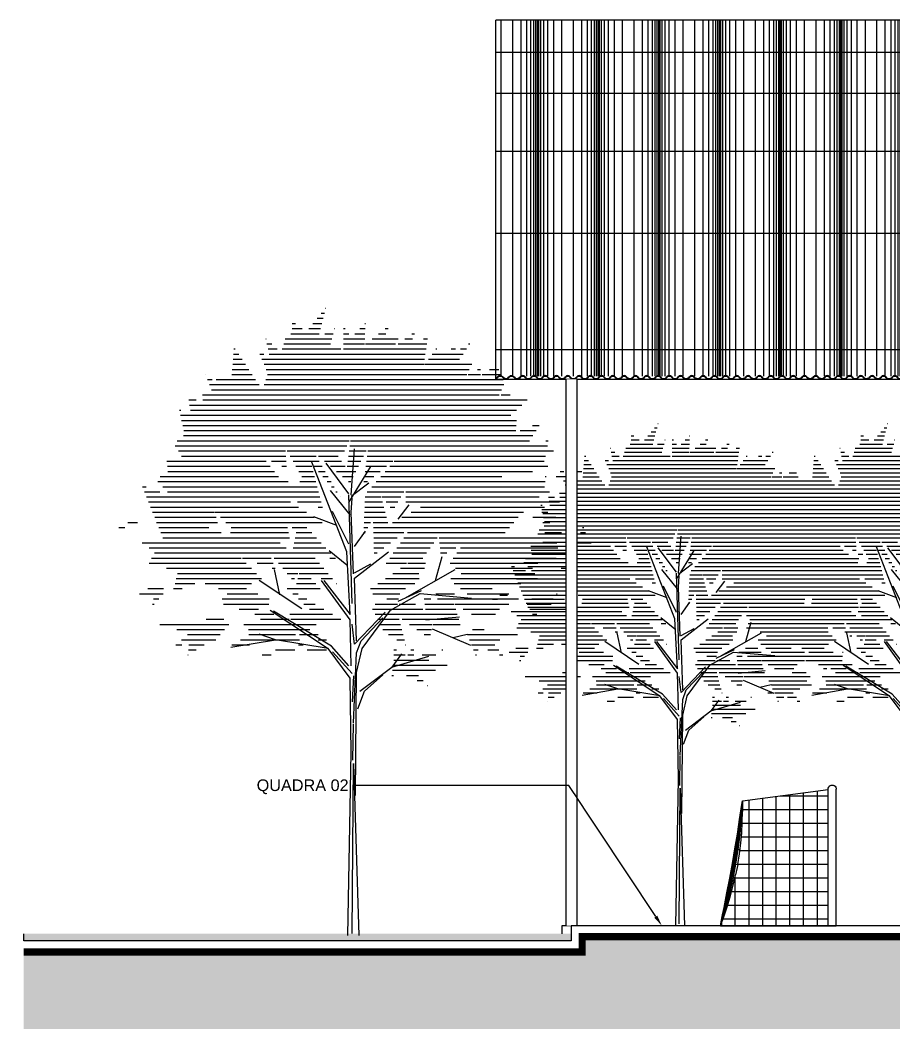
# Model space of a CAD drawing. Header units: metres. Extents: x 2494 to 3558, y 282 to 553.
# Drawn here: x 3044.31 to 3056.34, y 366.97 to 380.86 of the extents above; entities that cross this region are included whole.
import ezdxf
from ezdxf import colors
from ezdxf.entities.mleader import LeaderData, LeaderLine
from ezdxf.math import Vec2, Vec3

# ---------------------------------------------------------------- set-up
doc = ezdxf.new("R2010")
doc.units = ezdxf.units.M
doc.header["$LTSCALE"] = 7
doc.header["$MEASUREMENT"] = 0
doc.set_wipeout_variables(frame=1)
doc.layers.add('AREA', color=31, linetype='Continuous', plot=False)
doc.layers.add('ESQUADRIAS', color=3, linetype='Continuous', lineweight=35)
doc.layers.add('HACH', color=251, linetype='Continuous', lineweight=5)
for name, color, linetype in [('HACHURA PISOS', 250, 'Continuous'), ('Layout-int', 1, 'Continuous'), ('PENA 01', 1, 'Continuous'), ('PENA 02', 2, 'Continuous'), ('PENA 03', 3, 'Continuous'), ('PENA 06', 6, 'Continuous'), ('TXT ESPECIFICAÇÕES', 7, 'Continuous'), ('VEGETACAO', 84, 'Continuous')]:
    doc.layers.add(name, color=color, linetype=linetype)
doc.styles.get("Standard").update_dxf_attribs({"font": 'arial.ttf'})

# ---------------------------------------------------------------- blocks, each defined once
blk = doc.blocks.new('F312X00')
for p, q in [((-40.5, 6.6), (-40.8, 7.1)), ((-38.2, 9.7), (-40, 7.7)), ((-37.7, 9.3), (-39.6, 7.3)), ((-31.3, 9.3), (-29.4, 7.3)), ((-30.8, 9.7), (-29, 7.7)), ((-20.5, 9.7), (-22.3, 7.7)), ((-20, 9.3), (-21.9, 7.3)), ((-13.6, 9.3), (-11.7, 7.3)), ((-13.1, 9.7), (-11.3, 7.7)), ((-2.8, 9.7), (-4.6, 7.7)), ((-2.3, 9.3), (-4.2, 7.3)), ((4.1, 9.3), (6, 7.3)), ((4.6, 9.7), (6.4, 7.7)), ((14.9, 9.7), (13.1, 7.7)), ((15.4, 9.3), (13.5, 7.3)), ((21.8, 9.3), (23.7, 7.3)), ((22.3, 9.7), (24.1, 7.7)), ((32.6, 9.7), (30.8, 7.7)), ((33.1, 9.3), (31.2, 7.3)), ((39.5, 9.3), (41.4, 7.3)), ((40, 9.7), (41.8, 7.7)), ((50.3, 9.7), (48.5, 7.7)), ((50.8, 9.3), (48.9, 7.3)), ((57.2, 9.3), (59.1, 7.3)), ((57.7, 9.7), (59.5, 7.7)), ((68, 9.7), (66.2, 7.7)), ((68.5, 9.3), (66.6, 7.3)), ((69.1, 10), (68.8, 10.4))]:
    blk.add_line(p, q)
for centre, radius, start, end in [((-43.4, 10.8), 4.5, 304.5181, 317.5524), ((-43.4, 10.8), 5.1, 304.5181, 317.5524), ((-34.5, 6.4), 5, 90, 137.5524), ((-34.5, 6.4), 4.4, 90, 137.5524), ((-34.5, 6.4), 5, 42.4476, 90), ((-34.5, 6.4), 4.4, 42.4476, 90), ((-25.7, 10.8), 5.1, 222.4476, 270), ((-25.7, 10.8), 4.5, 222.4476, 270), ((-25.7, 10.8), 4.5, 270, 317.5524), ((-25.7, 10.8), 5.1, 270, 317.5524), ((-16.8, 6.4), 5, 90, 137.5524), ((-16.8, 6.4), 4.4, 90, 137.5524), ((-16.8, 6.4), 5, 42.4476, 90), ((-16.8, 6.4), 4.4, 42.4476, 90), ((-8, 10.8), 5.1, 222.4476, 270), ((-8, 10.8), 4.5, 222.4476, 270), ((-8, 10.8), 4.5, 270, 317.5524), ((-8, 10.8), 5.1, 270, 317.5524), ((0.9, 6.4), 5, 90, 137.5524), ((0.9, 6.4), 4.4, 90, 137.5524), ((0.9, 6.4), 5, 42.4476, 90), ((0.9, 6.4), 4.4, 42.4476, 90), ((9.7, 10.8), 5.1, 222.4476, 270), ((9.7, 10.8), 4.5, 222.4476, 270), ((9.7, 10.8), 4.5, 270, 317.5524), ((9.7, 10.8), 5.1, 270, 317.5524), ((18.6, 6.4), 5, 90, 137.5524), ((18.6, 6.4), 4.4, 90, 137.5524), ((18.6, 6.4), 5, 42.4476, 90), ((18.6, 6.4), 4.4, 42.4476, 90), ((27.4, 10.8), 5.1, 222.4476, 270), ((27.4, 10.8), 4.5, 222.4476, 270), ((27.4, 10.8), 4.5, 270, 317.5524), ((27.4, 10.8), 5.1, 270, 317.5524), ((36.3, 6.4), 5, 90, 137.5524), ((36.3, 6.4), 4.4, 90, 137.5524), ((36.3, 6.4), 5, 42.4476, 90), ((36.3, 6.4), 4.4, 42.4476, 90), ((45.1, 10.8), 5.1, 222.4476, 270), ((45.1, 10.8), 4.5, 222.4476, 270), ((45.1, 10.8), 4.5, 270, 317.5524), ((45.1, 10.8), 5.1, 270, 317.5524), ((54, 6.4), 5, 90, 137.5524), ((54, 6.4), 4.4, 90, 137.5524), ((54, 6.4), 5, 42.4476, 90), ((54, 6.4), 4.4, 42.4476, 90), ((62.8, 10.8), 5.1, 222.4476, 270), ((62.8, 10.8), 4.5, 222.4476, 270), ((62.8, 10.8), 4.5, 270, 317.5524), ((62.8, 10.8), 5.1, 270, 317.5524), ((71.7, 6.4), 5, 125.4186, 137.5524), ((71.7, 6.4), 4.4, 125.4186, 137.5524)]:
    blk.add_arc(centre, radius, start, end)
blk = doc.blocks.new('A$C3FA44342')
for p, q in [((-129.2, 172), (-11.2, 187.5)), ((-63.8, 0), (-63.8, 180.6)), ((-45, 0), (-45, 183)), ((-26.1, 0), (-26.1, 185.5)), ((-11.2, 188.2), (-11, 189.6)), ((-11.2, 0), (-11.2, 188.2)), ((-11, 189.6), (-10.4, 191)), ((-10.4, 191), (-9.6, 192.2)), ((-9.6, 192.2), (-8.4, 193)), ((-8.4, 193), (-7, 193.6)), ((-7, 193.6), (-5.6, 193.8)), ((-5.6, 193.8), (-4.2, 193.6)), ((-4.2, 193.6), (-2.8, 193)), ((-2.8, 193), (-1.6, 192.2)), ((-1.6, 192.2), (-0.8, 191)), ((-0.8, 191), (-0.2, 189.6)), ((-0.2, 189.6), (0, 188.2)), ((0, 0), (0, 188.2)), ((-133.1, 146.5), (-130, 166.8)), ((-133, 146.5), (-130, 166.8)), ((-133, 146.5), (-130, 166.8)), ((-132.9, 146.5), (-129.9, 166.8)), ((-132.8, 146.5), (-129.9, 166.8)), ((-132.5, 146.4), (-129.9, 166.8)), ((-132.2, 146.4), (-129.8, 166.8)), ((-131.6, 146.3), (-129.7, 166.8)), ((-130.8, 146.1), (-129.5, 166.7)), ((-130.2, 165.1), (-130, 166.8)), ((-130.1, 166.1), (-130, 166.8)), ((-130, 166.8), (-129.2, 172)), ((-130, 166.8), (-129.2, 172)), ((-130, 166.8), (-129.2, 172)), ((-130, 166.8), (-129.2, 172)), ((-130, 166.8), (-129.2, 172)), ((-130, 166.8), (-130, 166.8)), ((-130, 166.8), (-129.9, 166.8)), ((-130, 166.8), (-130, 166.8)), ((-130, 166.8), (-130, 166.8)), ((-129.9, 166.8), (-129.2, 172)), ((-129.9, 166.8), (-129.2, 172)), ((-129.9, 166.8), (-129.2, 172)), ((-129.9, 166.8), (-129.1, 166.7)), ((-129.8, 166.8), (-129.2, 172)), ((-129.7, 166.8), (-129.2, 172)), ((-129.5, 166.7), (-129.2, 172)), ((-129.2, 172), (-129.1, 157.3)), ((-120.2, 0), (-120.2, 173.2)), ((-101.4, 0), (-101.4, 175.6)), ((-82.6, 0), (-82.6, 178.1)), ((-77.4, 178.8), (-11.2, 178.8)), ((-133.1, 146.5), (-130.3, 164.5)), ((-133.1, 146.5), (-131.1, 159.7)), ((-133.1, 146.5), (-131.1, 159.7)), ((-131.1, 159.7), (-130.3, 164.4)), ((-130.9, 160.5), (-130.3, 164.5)), ((-130.7, 161.7), (-130.2, 165.1)), ((-130.3, 164.5), (-130.2, 165.6)), ((-129.5, 142.7), (-129.1, 157.3)), ((-129.1, 160), (-11.2, 160)), ((-136.3, 126.2), (-133.1, 146.5)), ((-136.3, 126.2), (-133.1, 146.5)), ((-136.3, 126.2), (-133.1, 146.5)), ((-136.3, 126.2), (-134.2, 139.6)), ((-136.2, 126.2), (-133, 146.5)), ((-136.2, 126.2), (-133.1, 146.5)), ((-136, 126.2), (-132.9, 146.5)), ((-135.8, 126.2), (-132.8, 146.5)), ((-135.4, 126.1), (-132.5, 146.4)), ((-134.8, 126), (-132.2, 146.4)), ((-133.9, 125.8), (-131.6, 146.3)), ((-133.1, 146.5), (-129.4, 145.9)), ((-132.6, 125.6), (-130.8, 146.1)), ((-130.3, 128.1), (-129.5, 142.7)), ((-129.6, 141.2), (-11.2, 141.2)), ((-139.6, 106), (-136.3, 126.2)), ((-139.6, 106), (-136.3, 126.2)), ((-139.6, 106), (-136.3, 126.2)), ((-139.5, 106), (-136.2, 126.2)), ((-139.4, 106), (-136.2, 126.2)), ((-139.2, 105.9), (-136, 126.2)), ((-138.9, 105.9), (-135.8, 126.2)), ((-138.4, 105.8), (-135.4, 126.1)), ((-137.7, 105.7), (-134.8, 126)), ((-136.6, 105.5), (-133.9, 125.8)), ((-136.3, 126.2), (-130.6, 125.2)), ((-135, 105.2), (-132.6, 125.6)), ((-131.7, 113.5), (-130.3, 128.1)), ((-139.6, 106), (-137.2, 120.8)), ((-133.5, 99), (-131.7, 113.5)), ((-130.9, 122.3), (-11.2, 122.3)), ((-143.1, 85.8), (-139.6, 106)), ((-143.1, 85.8), (-139.6, 106)), ((-143.1, 85.8), (-139.6, 106)), ((-143, 85.8), (-139.5, 106)), ((-142.9, 85.7), (-139.4, 106)), ((-142.7, 85.7), (-139.2, 105.9)), ((-142.4, 85.6), (-138.9, 105.9)), ((-141.8, 85.6), (-138.4, 105.8)), ((-141.1, 85.4), (-137.7, 105.7)), ((-139.9, 85.2), (-136.6, 105.5)), ((-139.6, 106), (-132.8, 104.8)), ((-138.2, 84.9), (-135, 105.2)), ((-135.8, 84.5), (-133.5, 99)), ((-132.9, 103.5), (-11.2, 103.5)), ((-146.7, 65.6), (-143, 85.8)), ((-146.7, 65.6), (-143.1, 85.8)), ((-146.7, 65.6), (-143.1, 85.8)), ((-146.7, 65.6), (-143.1, 85.8)), ((-146.5, 65.5), (-142.9, 85.7)), ((-146.4, 65.5), (-142.7, 85.7)), ((-146.1, 65.5), (-142.4, 85.6)), ((-145.6, 65.4), (-141.8, 85.6)), ((-144.9, 65.2), (-141.1, 85.4)), ((-143.8, 65.1), (-139.9, 85.2)), ((-143.1, 85.8), (-135.8, 84.5)), ((-142.2, 64.8), (-138.2, 84.9)), ((-135.8, 84.5), (-138.6, 70.1)), ((-135.8, 84.7), (-11.2, 84.7)), ((-141.9, 55.8), (-138.6, 70.1)), ((-150.6, 45.4), (-146.7, 65.6)), ((-150.6, 45.4), (-146.7, 65.6)), ((-150.6, 45.4), (-146.7, 65.6)), ((-150.5, 45.4), (-146.7, 65.6)), ((-150.4, 45.4), (-146.5, 65.5)), ((-150.3, 45.4), (-146.4, 65.5)), ((-150, 45.3), (-146.1, 65.5)), ((-149.6, 45.3), (-145.6, 65.4)), ((-149.1, 45.2), (-144.9, 65.2)), ((-148.2, 45), (-143.8, 65.1)), ((-146.8, 44.8), (-142.2, 64.8)), ((-146.7, 65.6), (-139.9, 64.4)), ((-145.6, 41.7), (-141.9, 55.8)), ((-139.6, 65.9), (-11.2, 65.9)), ((-139.1, 0), (-139.1, 68.1)), ((-154.5, 25.3), (-150.5, 45.4)), ((-154.5, 25.3), (-150.6, 45.4)), ((-154.5, 25.3), (-150.6, 45.4)), ((-154.4, 25.2), (-150.3, 45.4)), ((-154.4, 25.3), (-150.4, 45.4)), ((-154.2, 25.2), (-150, 45.3)), ((-154, 25.2), (-149.6, 45.3)), ((-150.6, 45.4), (-153.7, 29.7)), ((-153.6, 25.1), (-149.1, 45.2)), ((-153, 25), (-148.2, 45)), ((-152.2, 24.9), (-146.8, 44.8)), ((-150.6, 45.4), (-144.9, 44.4)), ((-144.2, 47), (-11.2, 47)), ((-154.5, 25.3), (-153.7, 29.7)), ((-149.8, 27.6), (-145.6, 41.7)), ((-149.6, 28.2), (-11.2, 28.2)), ((-158.6, 5.2), (-154.5, 25.3)), ((-158.6, 5.2), (-154.5, 25.3)), ((-158.5, 5.1), (-154.4, 25.3)), ((-158.5, 5.2), (-154.5, 25.3)), ((-158.5, 5.1), (-154.4, 25.3)), ((-158.5, 5.1), (-154.5, 25.3)), ((-158.5, 5.1), (-154.2, 25.2)), ((-158.5, 5.1), (-154.4, 25.2)), ((-158.5, 5.2), (-156.1, 17.4)), ((-158.5, 5.1), (-156.3, 16.1)), ((-158.4, 5.1), (-154, 25.2)), ((-158.4, 5.1), (-153.6, 25.1)), ((-158.2, 5.1), (-153, 25)), ((-158, 5.1), (-152.2, 24.9)), ((-157.5, 10.6), (-154.5, 25.3)), ((-157, 12.5), (-155.7, 19)), ((-154.5, 13.7), (-149.8, 27.6)), ((-154.5, 25.3), (-150.8, 24.6)), ((-159.6, 0), (-154.5, 13.7)), ((-159.6, 0), (-158.5, 5.2)), ((-159.6, 0), (-158.6, 5.2)), ((-159.6, 0), (-158.5, 5.2)), ((-159.6, 0), (-158.5, 5.2)), ((-159.6, 0), (-158, 5.1)), ((-159.6, 0), (-158.2, 5.1)), ((-159.6, 0), (-158.4, 5.1)), ((-159.6, 0), (-158.4, 5.1)), ((-159.6, 0), (-158.5, 5.1)), ((-159.6, 0), (-158.5, 5.1)), ((-159.6, 0), (-158.5, 5.1)), ((-159.6, 0), (-158.5, 5.1)), ((-159.6, 0), (0, 0)), ((-158.6, 5.2), (-157.3, 11.5)), ((-158.6, 5.2), (-158.5, 5.2)), ((-158.5, 5.2), (-156.9, 13.5)), ((-158.5, 5.2), (-157.3, 11.5)), ((-158.5, 5.1), (-158, 7.6)), ((-158.5, 5.2), (-158.1, 7.1)), ((-158.5, 5.1), (-158.5, 5.2)), ((-158.5, 5.2), (-158.5, 5.2)), ((-158.5, 5.2), (-158.5, 5.2)), ((-158.5, 5.1), (-157.7, 5)), ((-158.5, 5.1), (-158.5, 5.1)), ((-157.9, 4.6), (-157.9, 0)), ((-156.1, 9.4), (-11.2, 9.4))]:
    blk.add_line(p, q)
blk = doc.blocks.new('Arv017')
for points in [[(-14, 5371), (26, 5934)], [(-349, 4324), (-28, 3908), (-68, 4673), (-497, 5773)], [(-41, 5384), (-322, 5760)], [(-41, 5277), (227, 5719)], [(-14, 5357), (200, 5518)], [(-28, 5129), (-269, 5424)], [(-1, 4042), (-41, 5371)], [(13, 4405), (-14, 5156), (-1, 5330)], [(563, 5075), (697, 5250)], [(-188, 4995), (-470, 5102)], [(-41, 4767), (-242, 5169)], [(26, 4740), (160, 4928)], [(-68, 4512), (-282, 4686)], [(53, 3586), (26, 4351), (442, 4673)], [(1019, 4324), (1099, 4619)], [(-886, 4150), (-953, 4458)], [(26, 4418), (227, 4526)], [(643, 4109), (1260, 4458)], [(-618, 3975), (-1141, 4324)], [(-14, 3278), (-28, 3841), (-376, 4324)], [(563, 4069), (845, 4203)], [(40, 1694), (53, 3197), (120, 3492), (469, 3962), (831, 4163), (1461, 4109)], [(-1007, 3962), (-296, 3492), (-939, 3599)], [(-41, 3278), (-256, 3519), (-966, 3948)], [(402, 3935), (26, 3546), (-1, 3788)], [(13, 2580), (53, 3439), (107, 3586), (375, 3868)], [(898, 3841), (1314, 3881)], [(979, 3734), (1448, 3533)], [(-1489, 3506), (-939, 3599), (-1141, 3667)], [(1233, 3626), (1408, 3667)], [(-54, -23), (-14, 2217), (-28, 3130), (-296, 3492)], [(-1, 3184), (-242, 3452)], [(603, 3425), (482, 3264), (938, 3398)], [(93, 2969), (482, 3264)], [(2, 2837), (18, 3158)], [(66, 2754), (147, 2969), (375, 3170)], [(7, 2123), (13, 2568)], [(-1, 3), (13, 2083), (80, -23)]]:
    blk.add_lwpolyline(points)
at = {"layer": 'Layout-int', "color": 0}
for points in [[(-329, 7658), (-324, 7658)], [(-431, 7533), (-357, 7533)], [(-380, 7595), (-341, 7595)], [(-738, 7470), (-694, 7470)], [(-482, 7470), (-373, 7470)], [(154, 7470), (160, 7470)], [(-752, 7345), (-405, 7345)], [(-738, 7408), (-613, 7408)], [(-533, 7408), (-389, 7408)], [(-336, 7345), (-234, 7345)], [(-220, 7408), (-216, 7408)], [(-108, 7408), (-88, 7408)], [(-108, 7345), (-44, 7345)], [(29, 7345), (154, 7345)], [(91, 7408), (157, 7408)], [(321, 7345), (412, 7345)], [(401, 7408), (438, 7408)], [(727, 7345), (761, 7345)], [(-1059, 7283), (-1053, 7283)], [(-1045, 7221), (-986, 7221)], [(-840, 7221), (-266, 7221)], [(-821, 7283), (-252, 7283)], [(-108, 7283), (151, 7283)], [(-108, 7221), (147, 7221)], [(162, 7221), (528, 7221)], [(241, 7283), (560, 7283)], [(560, 7221), (912, 7221)], [(644, 7283), (735, 7283)], [(872, 7283), (922, 7283)], [(1423, 7221), (1438, 7221)], [(-1456, 7096), (-1391, 7096)], [(-1451, 7158), (-1433, 7158)], [(-1134, 7096), (-1082, 7096)], [(-1031, 7158), (-919, 7158)], [(-1017, 7096), (893, 7096)], [(-859, 7158), (-141, 7158)], [(-108, 7158), (903, 7158)], [(978, 7096), (1355, 7096)], [(1024, 7158), (1036, 7158)], [(1210, 7158), (1262, 7158)], [(1324, 7158), (1396, 7158)], [(-1465, 6971), (-1308, 6971)], [(-1460, 7033), (-1350, 7033)], [(-1108, 7033), (884, 7033)], [(-1081, 6971), (874, 6971)], [(884, 6971), (1463, 6971)], [(931, 7033), (1313, 7033)], [(-1798, 6846), (-1797, 6846)], [(-1475, 6846), (-1225, 6846)], [(-1470, 6908), (-1267, 6908)], [(-1054, 6908), (1432, 6908)], [(-1038, 6846), (1401, 6846)], [(1418, 6846), (1569, 6846)], [(1534, 6908), (1569, 6908)], [(1588, 6846), (1820, 6846)], [(1681, 6908), (1794, 6908)], [(-1773, 6784), (-1717, 6784)], [(-1748, 6721), (-1142, 6721)], [(-1667, 6784), (-1184, 6784)], [(-1080, 6721), (1856, 6721)], [(-1059, 6784), (1846, 6784)], [(-1835, 6596), (1799, 6596)], [(-1723, 6659), (1827, 6659)], [(1821, 6596), (1931, 6596)], [(-2003, 6534), (-1911, 6534)], [(-1993, 6471), (2074, 6471)], [(-1829, 6534), (2140, 6534)], [(-2118, 6409), (-2101, 6409)], [(-2104, 6346), (1942, 6346)], [(-1982, 6409), (2008, 6409)], [(-2091, 6284), (2009, 6284)], [(-2077, 6222), (2005, 6222)], [(2204, 6222), (2289, 6222)], [(-2068, 6097), (2210, 6097)], [(-2064, 6159), (2000, 6159)], [(2054, 6159), (2250, 6159)], [(-2168, 5972), (-67, 5972)], [(-2145, 6034), (-40, 6034)], [(-30, 5972), (199, 5972)], [(-22, 6034), (2170, 6034)], [(200, 5972), (2390, 5972)], [(2371, 6034), (2399, 6034)], [(-2129, 5909), (-817, 5909)], [(-2090, 5847), (-814, 5847)], [(-797, 5909), (-94, 5909)], [(-762, 5847), (-443, 5847)], [(-415, 5847), (-174, 5847)], [(-47, 5847), (137, 5847)], [(-39, 5909), (168, 5909)], [(183, 5847), (2367, 5847)], [(191, 5909), (2463, 5909)], [(-2273, 5785), (-1055, 5785)], [(-2265, 5722), (-1005, 5722)], [(-989, 5785), (-810, 5785)], [(-864, 5722), (-807, 5722)], [(-726, 5785), (-406, 5785)], [(-691, 5722), (-497, 5722)], [(-467, 5722), (-369, 5722)], [(-341, 5785), (-131, 5785)], [(-268, 5722), (-88, 5722)], [(-64, 5722), (74, 5722)], [(-55, 5785), (105, 5785)], [(166, 5722), (418, 5722)], [(174, 5785), (494, 5785)], [(459, 5722), (2392, 5722)], [(514, 5785), (2347, 5785)], [(-2354, 5597), (-904, 5597)], [(-2257, 5660), (-954, 5660)], [(-656, 5660), (-481, 5660)], [(-620, 5597), (-464, 5597)], [(-414, 5660), (-333, 5660)], [(-362, 5597), (-296, 5597)], [(-194, 5660), (43, 5660)], [(-120, 5597), (12, 5597)], [(148, 5597), (264, 5597)], [(157, 5660), (341, 5660)], [(349, 5597), (1832, 5597)], [(404, 5660), (2206, 5660)], [(2359, 5597), (2373, 5597)], [(2496, 5597), (2748, 5597)], [(2543, 5660), (2588, 5660)], [(2739, 5660), (2810, 5660)], [(-2568, 5472), (-2525, 5472)], [(-2380, 5535), (-785, 5535)], [(-2321, 5472), (-432, 5472)], [(-643, 5535), (-448, 5535)], [(-309, 5535), (-260, 5535)], [(-256, 5472), (-223, 5472)], [(-47, 5535), (-19, 5535)], [(140, 5535), (187, 5535)], [(238, 5472), (2352, 5472)], [(293, 5535), (2359, 5535)], [(-2544, 5410), (-2356, 5410)], [(-2519, 5347), (-399, 5347)], [(-2263, 5410), (-415, 5410)], [(-204, 5410), (-187, 5410)], [(-151, 5347), (-150, 5347)], [(159, 5347), (354, 5347)], [(183, 5410), (632, 5410)], [(366, 5347), (594, 5347)], [(657, 5410), (2415, 5410)], [(657, 5347), (2289, 5347)], [(-2494, 5285), (-756, 5285)], [(-2470, 5223), (-659, 5223)], [(-673, 5285), (-383, 5285)], [(-417, 5223), (-366, 5223)], [(152, 5223), (387, 5223)], [(155, 5285), (370, 5285)], [(415, 5285), (557, 5285)], [(464, 5223), (520, 5223)], [(657, 5285), (2538, 5285)], [(834, 5223), (2352, 5223)], [(-2445, 5160), (-1688, 5160)], [(-2420, 5098), (-1669, 5098)], [(-1681, 5160), (-563, 5160)], [(-1614, 5098), (-466, 5098)], [(146, 5098), (252, 5098)], [(149, 5160), (403, 5160)], [(255, 5098), (419, 5098)], [(605, 5098), (2029, 5098)], [(720, 5160), (2096, 5160)], [(2208, 5098), (2492, 5098)], [(2322, 5160), (2394, 5160)], [(-2858, 4973), (-2784, 4973)], [(-2747, 5035), (-2632, 5035)], [(-2396, 5035), (-1649, 5035)], [(-2371, 4973), (-1758, 4973)], [(-1548, 5035), (-805, 5035)], [(-1482, 4973), (-794, 4973)], [(-805, 5035), (-370, 5035)], [(-735, 4973), (-556, 4973)], [(139, 4973), (190, 4973)], [(143, 5035), (221, 5035)], [(256, 5035), (435, 5035)], [(258, 4973), (712, 4973)], [(491, 5035), (1976, 5035)], [(718, 4973), (1923, 4973)], [(2333, 5035), (2418, 5035)], [(2820, 4973), (2836, 4973)], [(-2346, 4910), (-1605, 4910)], [(-2321, 4848), (-770, 4848)], [(-1492, 4910), (-782, 4910)], [(-700, 4848), (-439, 4848)], [(-688, 4910), (-497, 4910)], [(136, 4910), (158, 4910)], [(260, 4910), (630, 4910)], [(262, 4848), (549, 4848)], [(631, 4848), (1040, 4848)], [(674, 4910), (1870, 4910)], [(1062, 4848), (2531, 4848)], [(2357, 4910), (2561, 4910)], [(2765, 4848), (3018, 4848)], [(2793, 4910), (2855, 4910)], [(-2574, 4786), (-882, 4786)], [(-2486, 4723), (-811, 4723)], [(-725, 4723), (-323, 4723)], [(-713, 4786), (-381, 4786)], [(263, 4786), (467, 4786)], [(265, 4723), (386, 4723)], [(544, 4723), (952, 4723)], [(588, 4786), (996, 4786)], [(1068, 4786), (2502, 4786)], [(1075, 4723), (1267, 4723)], [(1326, 4723), (2515, 4723)], [(2738, 4786), (2924, 4786)], [(-2460, 4598), (-1361, 4598)], [(-2422, 4661), (-1016, 4661)], [(-1346, 4598), (-992, 4598)], [(-1010, 4661), (-739, 4661)], [(-957, 4598), (-456, 4598)], [(-738, 4661), (-264, 4661)], [(-276, 4598), (-206, 4598)], [(267, 4661), (304, 4661)], [(458, 4598), (863, 4598)], [(501, 4661), (908, 4661)], [(1081, 4661), (1158, 4661)], [(1236, 4598), (2496, 4598)], [(1281, 4661), (2639, 4661)], [(-2486, 4536), (-1299, 4536)], [(-2275, 4473), (-1236, 4473)], [(-1165, 4536), (-969, 4536)], [(-983, 4473), (-945, 4473)], [(-904, 4536), (-403, 4536)], [(-851, 4473), (-350, 4473)], [(414, 4536), (662, 4536)], [(588, 4473), (882, 4473)], [(679, 4536), (897, 4536)], [(1196, 4536), (2271, 4536)], [(1265, 4473), (2205, 4473)], [(2556, 4473), (2728, 4473)], [(-2155, 4348), (-1112, 4348)], [(-2139, 4411), (-1174, 4411)], [(-798, 4411), (-667, 4411)], [(-745, 4348), (-709, 4348)], [(-668, 4348), (-502, 4348)], [(-653, 4411), (-297, 4411)], [(-382, 4348), (-243, 4348)], [(405, 4348), (819, 4348)], [(497, 4411), (814, 4411)], [(1206, 4348), (2267, 4348)], [(1334, 4411), (2236, 4411)], [(2609, 4411), (2641, 4411)], [(-2502, 4224), (-2311, 4224)], [(-2188, 4224), (-2083, 4224)], [(-2171, 4286), (-1927, 4286)], [(-1801, 4286), (-1233, 4286)], [(-1639, 4224), (-1297, 4224)], [(-798, 4224), (-394, 4224)], [(-684, 4286), (-448, 4286)], [(-195, 4286), (-190, 4286)], [(223, 4224), (651, 4224)], [(314, 4286), (764, 4286)], [(1246, 4286), (2065, 4286)], [(1326, 4224), (1713, 4224)], [(-2606, 4161), (-2317, 4161)], [(-2434, 4099), (-2371, 4099)], [(-1594, 4099), (-1019, 4099)], [(-1532, 4161), (-1158, 4161)], [(-729, 4161), (-663, 4161)], [(-661, 4099), (-559, 4099)], [(251, 4161), (583, 4161)], [(421, 4099), (567, 4099)], [(878, 4099), (961, 4099)], [(1024, 4161), (1250, 4161)], [(1042, 4099), (2033, 4099)], [(1406, 4161), (1915, 4161)], [(2197, 4099), (2457, 4099)], [(2499, 4161), (2506, 4161)], [(-2448, 4036), (-2425, 4036)], [(-1577, 4036), (-1024, 4036)], [(-1386, 3974), (-1150, 3974)], [(-592, 4036), (-454, 4036)], [(-523, 3974), (-349, 3974)], [(248, 3974), (862, 3974)], [(279, 4036), (551, 4036)], [(572, 4036), (775, 4036)], [(886, 4036), (1248, 4036)], [(895, 3974), (1266, 3974)], [(1257, 4036), (1917, 4036)], [(1358, 3974), (1801, 3974)], [(2142, 4036), (2434, 4036)], [(2173, 3974), (2643, 3974)], [(-1788, 3849), (-1572, 3849)], [(-1194, 3911), (-963, 3911)], [(-1124, 3849), (-775, 3849)], [(-767, 3911), (-244, 3911)], [(-753, 3849), (-139, 3849)], [(279, 3911), (1284, 3911)], [(311, 3849), (572, 3849)], [(610, 3849), (1302, 3849)], [(1458, 3911), (1753, 3911)], [(2204, 3911), (2257, 3911)], [(-2358, 3787), (-1511, 3787)], [(-2147, 3724), (-1565, 3724)], [(-1328, 3787), (-441, 3787)], [(-1273, 3724), (-522, 3724)], [(342, 3787), (588, 3787)], [(373, 3724), (605, 3724)], [(700, 3787), (978, 3787)], [(791, 3724), (969, 3724)], [(991, 3787), (1320, 3787)], [(1471, 3724), (1615, 3724)], [(-2091, 3599), (-1718, 3599)], [(-2020, 3662), (-1618, 3662)], [(-1717, 3599), (-1672, 3599)], [(-1370, 3599), (-648, 3599)], [(-1266, 3662), (-697, 3662)], [(-645, 3662), (-419, 3662)], [(-420, 3599), (-316, 3599)], [(441, 3662), (622, 3662)], [(545, 3599), (639, 3599)], [(881, 3662), (959, 3662)], [(1412, 3662), (2021, 3662)], [(1436, 3599), (1807, 3599)], [(-2162, 3537), (-2086, 3537)], [(-2007, 3474), (-1914, 3474)], [(-2002, 3537), (-1816, 3537)], [(-1474, 3537), (-1259, 3537)], [(-941, 3474), (-702, 3474)], [(-659, 3537), (-600, 3537)], [(-551, 3474), (-318, 3474)], [(509, 3474), (540, 3474)], [(650, 3537), (655, 3537)], [(716, 3474), (751, 3474)], [(1095, 3474), (1106, 3474)], [(1461, 3537), (1744, 3537)], [(1485, 3474), (1541, 3474)], [(1658, 3474), (1794, 3474)], [(-2013, 3412), (-2012, 3412)], [(-1104, 3412), (-992, 3412)], [(509, 3412), (647, 3412)], [(509, 3349), (936, 3349)], [(678, 3412), (751, 3412)], [(855, 3412), (1021, 3412)], [(1510, 3412), (1520, 3412)], [(1802, 3412), (1843, 3412)], [(493, 3225), (1020, 3225)], [(502, 3287), (1161, 3287)], [(485, 3162), (505, 3162)], [(663, 3162), (812, 3162)], [(793, 3100), (868, 3100)], [(922, 3037), (924, 3037)]]:
    blk.add_lwpolyline(points, dxfattribs=at)

msp = doc.modelspace()

# ---------------------------------------------------------------- hatches: boundary and pattern name
at = {"layer": 'HACH'}
h = msp.add_hatch(dxfattribs=at)
h.set_pattern_fill('DOTS,_O', color=43, scale=0.25, angle=90)
h.set_pattern_definition([(90, (3044.360738, 368.181443), (-0.015625, 0.0078125), [0, -0.015625])])
h.paths.add_polyline_path([(3051.902, 368.281), (3044.361, 368.281), (3044.361, 368.181), (3051.902, 368.181)])
at = {"layer": 'HACHURA PISOS'}
h = msp.add_hatch(dxfattribs=at)
h.set_pattern_fill('HACH23,_O', color=256, scale=0.02, pattern_type=2)
h.set_pattern_definition([(90, (3289.7139, 421.006), (-0.836, 5e-17), []), (90, (3289.7421, 421.006), (-0.836, 5e-17), []), (90, (3289.7821, 421.006), (-0.836, 5e-17), []), (90, (3289.8387, 421.006), (-0.836, 5e-17), []), (90, (3289.9187, 421.006), (-0.836, 5e-17), []), (90, (3290.0319, 421.006), (-0.836, 5e-17), []), (90, (3290.1919, 421.006), (-0.836, 5e-17), []), (90, (3290.3051, 421.006), (-0.836, 5e-17), []), (90, (3290.3851, 421.006), (-0.836, 5e-17), []), (90, (3290.4417, 421.006), (-0.836, 5e-17), []), (90, (3290.4817, 421.006), (-0.836, 5e-17), []), (90, (3290.5099, 421.006), (-0.836, 5e-17), []), (90, (3290.5299, 421.006), (-0.836, 5e-17), [])])
h.paths.add_polyline_path([(3080.682, 380.823), (3080.662, 380.823), (3057.642, 380.823), (3057.642, 380.861), (3050.862, 380.861), (3050.892, 375.959), (3133.686, 375.959), (3133.656, 380.861), (3126.701, 380.861), (3126.701, 380.823), (3092.349, 380.82), (3092.347, 380.861), (3080.682, 380.861)])
at = {"layer": 'PENA 01'}
h = msp.add_hatch(dxfattribs=at)
h.set_pattern_fill('HACH24,_O', color=256, scale=0.4, angle=90, pattern_type=2)
h.set_pattern_definition([(180, (3050.864, 380.395), (-5e-15, 42.736), []), (180, (3050.864, 379.83), (-5e-15, 42.736), []), (180, (3050.864, 379.03), (-5e-15, 42.736), []), (180, (3050.864, 377.9), (-5e-15, 42.736), []), (180, (3050.864, 376.3), (-5e-15, 42.736), []), (180, (3050.864, 374.035), (-5e-15, 42.736), []), (180, (3050.864, 370.835), (-5e-15, 42.736), []), (180, (3050.864, 366.31), (-5e-15, 42.736), []), (180, (3050.864, 359.91), (-5e-15, 42.736), []), (180, (3050.864, 350.86), (-5e-15, 42.736), []), (180, (3050.864, 338.06), (-5e-15, 42.736), [])])
h.paths.add_polyline_path([(3133.654, 380.795), (3050.864, 380.795), (3050.864, 375.938), (3133.657, 375.938)])

# ---------------------------------------------------------------- linework, layer by layer
at = {"layer": 'AREA'}
msp.add_line((3050.862, 375.916), (3133.656, 375.916), dxfattribs=at)
at = {"layer": 'ESQUADRIAS'}
for p, q in [((3050.891, 375.952), (3050.874, 375.934)), ((3050.894, 375.948), (3050.878, 375.93)), ((3050.951, 375.948), (3050.968, 375.93)), ((3050.955, 375.952), (3050.971, 375.934)), ((3051.046, 375.952), (3051.03, 375.934)), ((3051.05, 375.948), (3051.034, 375.93)), ((3051.107, 375.948), (3051.123, 375.93)), ((3051.111, 375.952), (3051.127, 375.934)), ((3051.201, 375.952), (3051.185, 375.934)), ((3051.205, 375.948), (3051.189, 375.93)), ((3051.211, 375.953), (3051.208, 375.958))]:
    msp.add_line(p, q, dxfattribs=at)
for centre, radius, start, end in [((3050.845, 375.961), 0.0395, 295.473, 317.5524), ((3050.845, 375.961), 0.0447, 292.3019, 317.5524), ((3050.923, 375.922), 0.0439, 90, 137.5524), ((3050.923, 375.922), 0.0386, 90, 137.5524), ((3050.923, 375.922), 0.0439, 42.4476, 90), ((3050.923, 375.922), 0.0386, 42.4476, 90), ((3051.001, 375.961), 0.0447, 222.4476, 270), ((3051.001, 375.961), 0.0395, 222.4476, 270), ((3051.001, 375.961), 0.0395, 270, 317.5524), ((3051.001, 375.961), 0.0447, 270, 317.5524), ((3051.078, 375.922), 0.0439, 90, 137.5524), ((3051.078, 375.922), 0.0386, 90, 137.5524), ((3051.078, 375.922), 0.0439, 42.4476, 90), ((3051.078, 375.922), 0.0386, 42.4476, 90), ((3051.156, 375.961), 0.0447, 222.4476, 270), ((3051.156, 375.961), 0.0395, 222.4476, 270), ((3051.156, 375.961), 0.0395, 270, 317.5524), ((3051.156, 375.961), 0.0447, 270, 317.5524), ((3051.233, 375.922), 0.0439, 125.4186, 137.5524), ((3051.233, 375.922), 0.0386, 125.4186, 137.5524)]:
    msp.add_arc(centre, radius, start, end, dxfattribs=at)
at = {"layer": 'PENA 01'}
for p in [(3050.862, 375.916), (3057.642, 380.861)]:
    msp.add_line(p, (3050.862, 380.861), dxfattribs=at)
at = {"layer": 'PENA 02', "const_width": 0.1}
msp.add_lwpolyline([(3144.045, 368.321), (3141.847, 368.321), (3141.847, 368.421), (3137.993, 368.421), (3132.8, 368.241), (3052.052, 368.241), (3052.052, 368.031), (3044.361, 368.031)], dxfattribs=at)
at = {"layer": 'PENA 03'}
msp.add_line((3051.772, 368.391), (3051.772, 368.281), dxfattribs=at)
msp.add_lwpolyline([(3051.902, 368.391), (3051.772, 368.391)], dxfattribs=at)
at = {"layer": 'PENA 06'}
msp.add_line((3044.361, 368.181), (3044.361, 368.281), dxfattribs=at)
msp.add_lwpolyline([(3051.902, 368.181), (3044.361, 368.181)], dxfattribs=at)

# ---------------------------------------------------------------- block references
at = {"layer": 'ESQUADRIAS', "xscale": 0.0087719298245589, "yscale": 0.0087719298245589, "zscale": 0.0087719298245589}
for p in [(3051.536, 375.866), (3052.312, 375.866), (3053.089, 375.866), (3053.865, 375.866), (3054.641, 375.866), (3055.418, 375.866), (3056.194, 375.866)]:
    msp.add_blockref('F312X00', p, dxfattribs=at)
at = {"layer": 'PENA 01', "xscale": 0.01, "yscale": 0.01, "zscale": 0.01}
msp.add_blockref('A$C3FA44342', (3055.552, 368.391), dxfattribs=at)
at = {"layer": 'VEGETACAO'}
for p, xscale, yscale, zscale in [((3048.886, 368.281), 0.001125, 0.001125, 0.001125), ((3053.39, 368.413), 0.0009000000000000001, 0.0009000000000000001, 0.0009000000000000001), ((3056.553, 368.413), 0.0009000000000000001, 0.0009000000000000001, 0.0009000000000000001)]:
    msp.add_blockref('Arv017', p, dxfattribs=dict(at, xscale=xscale, yscale=yscale, zscale=zscale))

# ---------------------------------------------------------------- next in the draw order: wipeouts: each hides what was drawn before it
msp.add_wipeout([(3051.827, 368.391), (3051.977, 368.391), (3051.977, 375.916), (3051.827, 375.916)]).dxf.layer = 'HACHURA PISOS'

# ---------------------------------------------------------------- next in the draw order: hatches: boundary and pattern name
at = {"layer": 'PENA 01', "ltscale": 1.5}
h = msp.add_hatch(dxfattribs=at)
h.set_pattern_fill('EARTH', color=256, scale=0.75, angle=45, style=0, double=1)
h.set_pattern_definition([(45, (3044.36074, 366.97144), (3e-17, 0.26516504), [0.1875, -0.1875]), (45, (3044.31102, 367.02116), (3e-17, 0.26516504), [0.1875, -0.1875]), (45, (3044.2613, 367.07088), (3e-17, 0.26516504), [0.1875, -0.1875]), (135, (3044.2613, 367.10403), (-0.26516504, 6e-17), [0.1875, -0.1875]), (135, (3044.31102, 367.15374), (-0.26516504, 6e-17), [0.1875, -0.1875]), (135, (3044.36074, 367.20346), (-0.26516504, 6e-17), [0.1875, -0.1875])])
h.paths.add_polyline_path([(3144.045, 368.321), (3141.847, 368.321), (3137.993, 368.421), (3132.8, 368.241), (3052.052, 368.241), (3052.052, 368.031), (3044.361, 368.031), (3044.361, 366.971), (3144.045, 366.971)])

# ---------------------------------------------------------------- next in the draw order: linework, layer by layer
at = {"layer": 'PENA 02', "const_width": 0.1}
msp.add_lwpolyline([(3144.045, 368.321), (3141.847, 368.321), (3141.847, 368.421), (3137.993, 368.421), (3132.8, 368.241), (3052.052, 368.241), (3052.052, 368.031), (3044.361, 368.031)], dxfattribs=at)
at = {"layer": 'PENA 03'}
for p, q in [((3051.827, 375.916), (3051.827, 368.391)), ((3051.977, 375.916), (3051.977, 368.391))]:
    msp.add_line(p, q, dxfattribs=at)
at = {"layer": 'PENA 06'}
msp.add_lwpolyline([(3132.797, 368.391), (3051.902, 368.391), (3051.902, 368.181), (3044.361, 368.181)], dxfattribs=at)

# ---------------------------------------------------------------- next in the draw order: leaders
at = {"layer": 'TXT ESPECIFICAÇÕES', "ltscale": 0.05}
ml = msp.add_multileader_mtext('Standard', dxfattribs=at)
ml.set_content('QUADRA 02', color=256)
ml.set_leader_properties()
ml.build(insert=Vec2(0, 0))
ml.multileader.update_dxf_attribs({"dogleg_length": 0.36, "arrow_head_size": 0.15})
ctx = ml.context
ctx.base_point, ctx.char_height, ctx.arrow_head_size, ctx.landing_gap_size, ctx.plane_origin = Vec3(3047.499, 370.32), 0.16, 0.15, 0.09, Vec3(3046.787, 367.868)
ctx.text_align_type = 2
notes = []
notes.append((ctx, [(0, (1, 1, 0), (3051.869, 370.32), (-1, 0), 2.945, [(0, [(3053.149, 368.391)], 0, [])])]))
ctx.mtext.insert, ctx.mtext.alignment, ctx.mtext.flow_direction = Vec3(3048.835, 370.406), 3, 5
for ctx, leaders in notes:
    for number, flags, end, landing, length, lines in leaders:
        leader = LeaderData()
        leader.index, (leader.has_last_leader_line, leader.has_dogleg_vector, leader.attachment_direction) = number, flags
        leader.last_leader_point, leader.dogleg_vector, leader.dogleg_length = Vec3(end), Vec3(landing), length
        for number, points, colour, breaks in lines:
            line = LeaderLine()
            line.index, line.vertices, line.color, line.breaks = number, Vec3.list(points), colors.encode_raw_color(colour), breaks
            leader.lines.append(line)
        ctx.leaders.append(leader)

doc.saveas('drawing.dxf')
